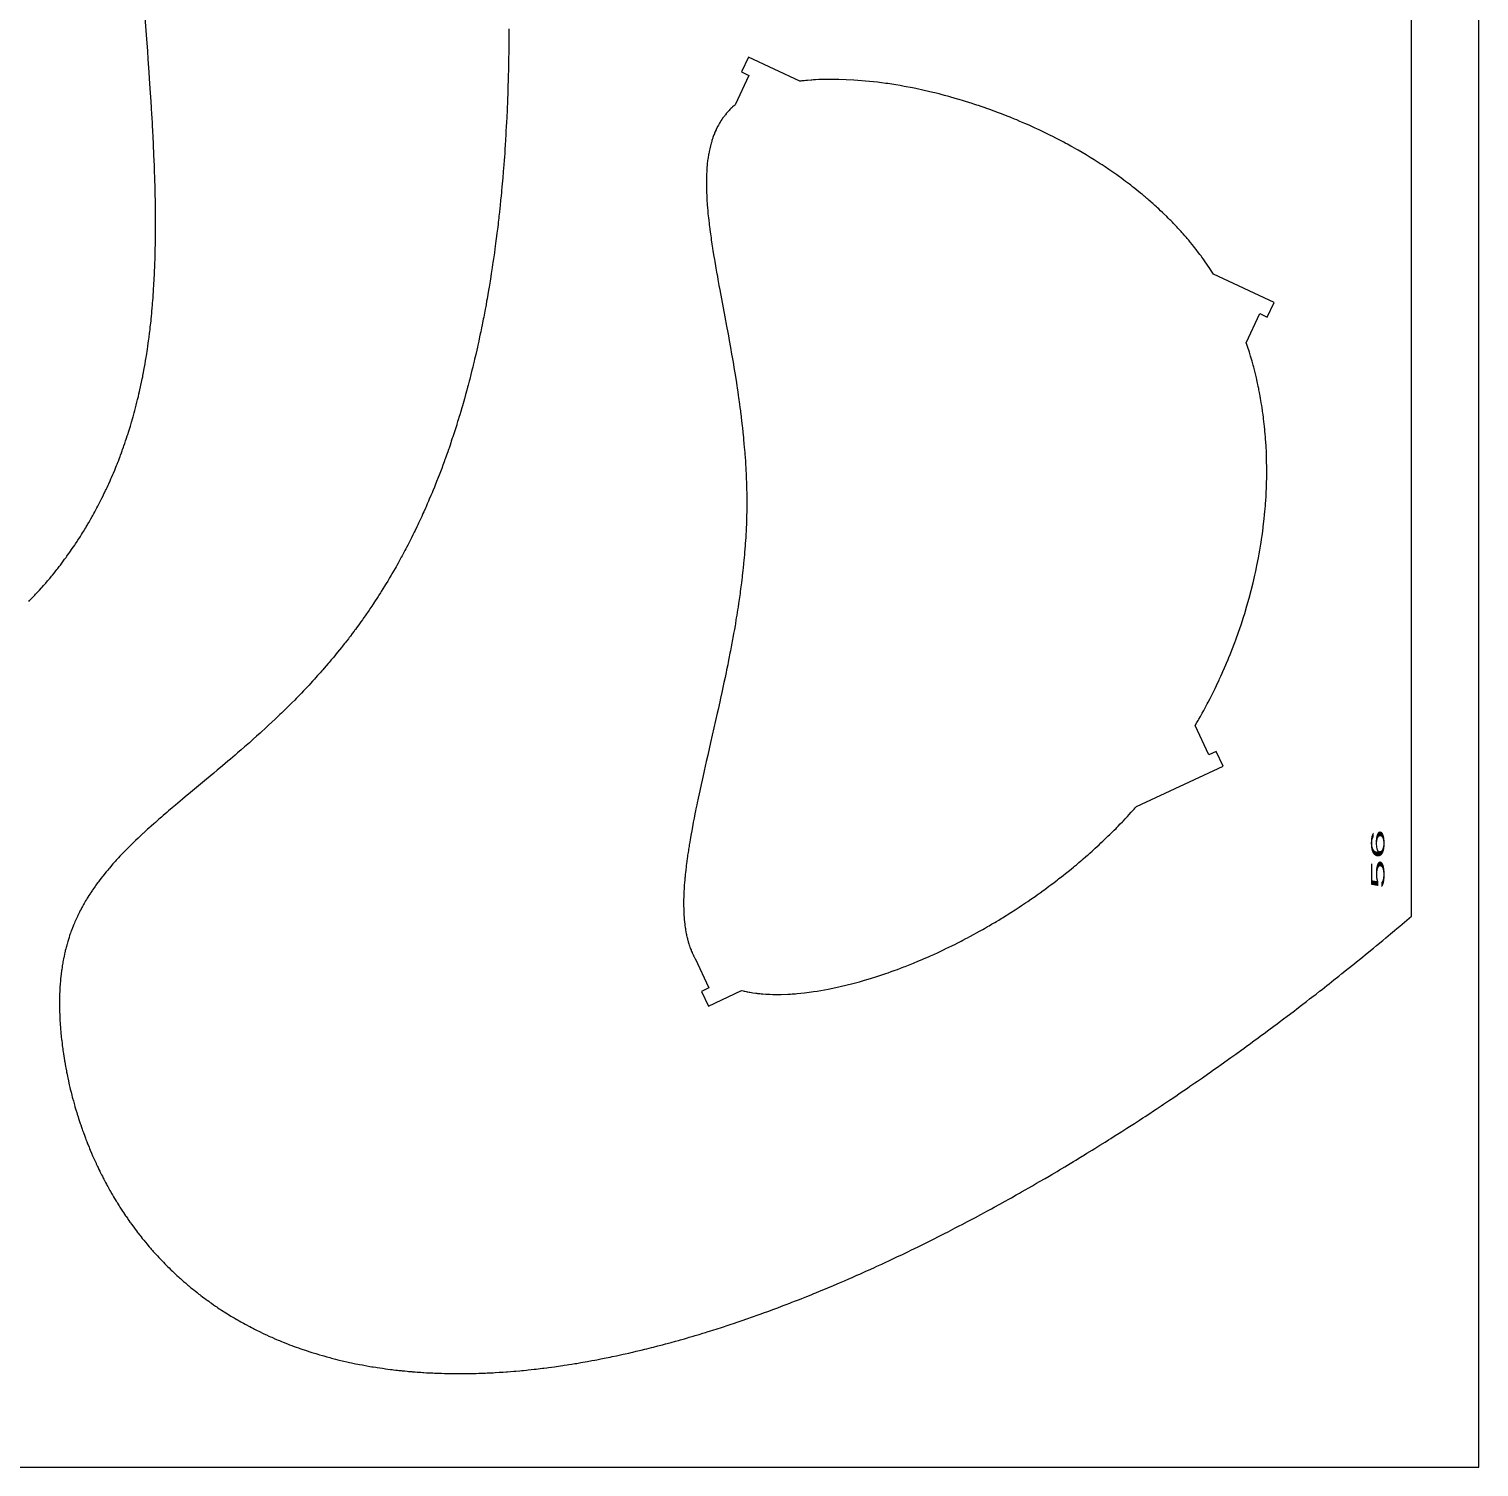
# Model space of a CAD drawing. Header units: metres. Extents: x 656 to 781, y 0 to 250.
# Drawn here: x 727.2 to 780.9, y -0.5 to 52.9 of the extents above; entities that cross this region are included whole.
import ezdxf

# ---------------------------------------------------------------- set-up
doc = ezdxf.new("R2010")
doc.units = ezdxf.units.M
doc.header["$MEASUREMENT"] = 0
doc.layers.add('1', color=7, linetype='Continuous', lineweight=0)
doc.styles.add('Style-ENGINEERING', font='ENGINEERING.shx')

msp = doc.modelspace()

# ---------------------------------------------------------------- linework, layer by layer
at = {"flags": 128}
for points in [[(780.949913, -0.455962), (780.949913, 249.544038), (655.949913, 249.544038), (655.949913, -0.455962), (780.949913, -0.455962)], [(744.969076, 52.881096), (744.968321, 52.656161), (744.966923, 52.431293), (744.96598, 52.318884), (744.963602, 52.094117), (744.962164, 51.98176), (744.959694, 51.813256), (744.956274, 51.613598), (744.954361, 51.513791), (744.951238, 51.364105), (744.945972, 51.139638), (744.940001, 50.915243), (744.936748, 50.803073), (744.929701, 50.57879), (744.925904, 50.466677), (744.919864, 50.298542), (744.912163, 50.099328), (744.90809, 49.999744), (744.9017, 49.850397), (744.891474, 49.626443), (744.88047, 49.40257), (744.874672, 49.290664), (744.862477, 49.066914), (744.856078, 48.95507), (744.846096, 48.787344), (744.846096, 48.787344), (744.832066, 48.563784), (744.824739, 48.452036), (744.813357, 48.284455), (744.801501, 48.116923), (744.795394, 48.033176), (744.780437, 47.834713), (744.772704, 47.735508), (744.760784, 47.586734), (744.742175, 47.363648), (744.722683, 47.140654), (744.712603, 47.029191), (744.698813, 46.88061), (744.691768, 46.806336), (744.681011, 46.694943), (744.664447, 46.527899), (744.644145, 46.32999), (744.633719, 46.231064), (744.617733, 46.082711), (744.601327, 45.934401), (744.592966, 45.860262), (744.575924, 45.712019), (744.567243, 45.637913), (744.55402, 45.526776), (744.53601, 45.378633), (744.526841, 45.304578), (744.512883, 45.193517), (744.491481, 45.026974), (744.465386, 44.829665), (744.452039, 44.731041), (744.431641, 44.583145), (744.410786, 44.435296), (744.400185, 44.36139), (744.378636, 44.213613), (744.367686, 44.139742), (744.351042, 44.02896), (744.328434, 43.881292), (744.316952, 43.807477), (744.299504, 43.696778), (744.272822, 43.530781), (744.248587, 43.383282), (744.236286, 43.309552), (744.217602, 43.19898), (744.18905, 43.033178), (744.159861, 42.867441), (744.145026, 42.784597), (744.121252, 42.653718), (744.109212, 42.588295), (744.09096, 42.490179), (744.063147, 42.343051), (744.034806, 42.195977), (744.020436, 42.122461), (743.991293, 41.975471), (743.976519, 41.901996), (743.954102, 41.791812), (743.923733, 41.644948), (743.908341, 41.571538), (743.884992, 41.461449), (743.849376, 41.296378), (743.817115, 41.149711), (743.80077, 41.076399), (743.775982, 40.96646), (743.738186, 40.801614), (743.699645, 40.636846), (743.680093, 40.554491), (743.644863, 40.408131), (743.627022, 40.334974), (743.599974, 40.225269), (743.558751, 40.060778), (743.516741, 39.896369), (743.495437, 39.814196), (743.457067, 39.668161), (743.437642, 39.595168), (743.408201, 39.485711), (743.363351, 39.321596), (743.317666, 39.157568), (743.294506, 39.075587), (743.246229, 38.907139), (743.221749, 38.822951), (743.184598, 38.696713), (743.146924, 38.570529), (743.127889, 38.507457), (743.089419, 38.381356), (743.069984, 38.318326), (743.040577, 38.223806), (743.033378, 38.200821), (742.986216, 38.05169), (742.962376, 37.977253), (742.926292, 37.865757), (742.889817, 37.754455), (742.871432, 37.698877), (742.834365, 37.587867), (742.815683, 37.532437), (742.787472, 37.449383), (742.749507, 37.338818), (742.730374, 37.28361), (742.701485, 37.200893), (742.657722, 37.077028), (742.618388, 36.967141), (742.598567, 36.912274), (742.568643, 36.830069), (742.523319, 36.706977), (742.477469, 36.584147), (742.454344, 36.52283), (742.406522, 36.397334), (742.3824, 36.33469), (742.345952, 36.240856), (742.290679, 36.100401), (742.234681, 35.960306), (742.206408, 35.890394), (742.149311, 35.750843), (742.120485, 35.681204), (742.076898, 35.57692), (742.018127, 35.438197), (741.988459, 35.368975), (741.943603, 35.265319), (741.898319, 35.161874), (741.875516, 35.110231), (741.814179, 34.972779), (741.783221, 34.904196), (741.736419, 34.801503), (741.689178, 34.699027), (741.665391, 34.647871), (741.617485, 34.545725), (741.593364, 34.494734), (741.556974, 34.418352), (741.491653, 34.282872), (741.458691, 34.215282), (741.408868, 34.114084), (741.358585, 34.013114), (741.333271, 33.962714), (741.282296, 33.862087), (741.256634, 33.81186), (741.217921, 33.736628), (741.171697, 33.647633), (741.148446, 33.603205), (741.113393, 33.536649), (741.060419, 33.437011), (741.006969, 33.337609), (740.980064, 33.287997), (740.925894, 33.188952), (740.898628, 33.139518), (740.857503, 33.065481), (740.808408, 32.977907), (740.783716, 32.934192), (740.746497, 32.868709), (740.690261, 32.770686), (740.633533, 32.672907), (740.604984, 32.624109), (740.547514, 32.526697), (740.518592, 32.478084), (740.474976, 32.405279), (740.422919, 32.319172), (740.396742, 32.276192), (740.357291, 32.211814), (740.297694, 32.115455), (740.237591, 32.019347), (740.207349, 31.971387), (740.146485, 31.875655), (740.115861, 31.827884), (740.069687, 31.756346), (740.014588, 31.671745), (739.986886, 31.62952), (739.945144, 31.566277), (739.8821, 31.471624), (739.81854, 31.377228), (739.786566, 31.330126), (739.722228, 31.236114), (739.689864, 31.189205), (739.641074, 31.118962), (739.570082, 31.017757), (739.534355, 30.967268), (739.480477, 30.891678), (739.399011, 30.778613), (739.316764, 30.665933), (739.275347, 30.609737), (739.260966, 30.590309), (739.227333, 30.545042), (739.159762, 30.454797), (739.091781, 30.364937), (739.046234, 30.305244), (739.015769, 30.265543), (738.954599, 30.186367), (738.901913, 30.118741), (738.866659, 30.073779), (738.795841, 29.984148), (738.760276, 29.939478), (738.68884, 29.850429), (738.616993, 29.761766), (738.568869, 29.70287), (738.536686, 29.6637), (738.472079, 29.585587), (738.41732, 29.519913), (738.380688, 29.476248), (738.307125, 29.3892), (738.270194, 29.345816), (738.196036, 29.259328), (738.121484, 29.17321), (738.071566, 29.116003), (738.071566, 29.116003), (738.038191, 29.077955), (737.971212, 29.002075), (737.914462, 28.938274), (737.876509, 28.895852), (737.800318, 28.811277), (737.76208, 28.769123), (737.685324, 28.68508), (737.608196, 28.601387), (737.556572, 28.545785), (737.452837, 28.435039), (737.394203, 28.373011), (737.355001, 28.331764), (737.276331, 28.249523), (737.236864, 28.208526), (737.157667, 28.12678), (737.078124, 28.04536), (737.024905, 27.991258), (736.918018, 27.883479), (736.857633, 27.823099), (736.817273, 27.782942), (736.73631, 27.702859), (736.695707, 27.662931), (736.614263, 27.583299), (736.532505, 27.503963), (736.477829, 27.451234), (736.36807, 27.346157), (736.306097, 27.287271), (736.181658, 27.169963), (736.05658, 27.053257), (735.97285, 26.975777), (735.91688, 26.924265), (735.804589, 26.821571), (735.741225, 26.763994), (735.614076, 26.649237), (735.486387, 26.534987), (735.400974, 26.459091), (735.343908, 26.40861), (735.229491, 26.307918), (735.164974, 26.251437), (735.035645, 26.138822), (734.905943, 26.026644), (734.81928, 25.952087), (734.645523, 25.803476), (734.547551, 25.720157), (734.351161, 25.554042), (734.154256, 25.388529), (734.022754, 25.27846), (733.759336, 25.058805), (733.165905, 24.56545), (732.968321, 24.400734), (732.869648, 24.318236), (732.694498, 24.171258), (732.607082, 24.097583), (732.476198, 23.986789), (732.345645, 23.875608), (732.280507, 23.819855), (732.150543, 23.707983), (732.085731, 23.651849), (731.988743, 23.567376), (731.859898, 23.454195), (731.795694, 23.397347), (731.699683, 23.311731), (731.614657, 23.235257), (731.572262, 23.196882), (731.508824, 23.139137), (731.414031, 23.052091), (731.396308, 23.03571), (731.316033, 22.961074), (731.276051, 22.923621), (731.21628, 22.867263), (731.127098, 22.782312), (731.038514, 22.69684), (730.994455, 22.653899), (730.913155, 22.573865), (730.872722, 22.533659), (730.812354, 22.473103), (730.752333, 22.412245), (730.722457, 22.381698), (730.643238, 22.299847), (730.603883, 22.2587), (730.545176, 22.196694), (730.486873, 22.134336), (730.457877, 22.103021), (730.406591, 22.047121), (730.381077, 22.019059), (730.342969, 21.976822), (730.286184, 21.913139), (730.229864, 21.84905), (730.201882, 21.816849), (730.152438, 21.759341), (730.127863, 21.730459), (730.091188, 21.686972), (730.036606, 21.621365), (729.982554, 21.555296), (729.955731, 21.522084), (729.908388, 21.462742), (729.884884, 21.432924), (729.849841, 21.388013), (729.797763, 21.32022), (729.746286, 21.251902), (729.720778, 21.217543), (729.675816, 21.156122), (729.653523, 21.125247), (729.620325, 21.078725), (729.571077, 21.008462), (729.53862, 20.961293), (729.522505, 20.937608), (729.498478, 20.901956), (729.466714, 20.854181), (729.450951, 20.83019), (729.427456, 20.794073), (729.392556, 20.739598), (729.351798, 20.674671), (729.331693, 20.642093), (729.301877, 20.593083), (729.272477, 20.5439), (729.257933, 20.519243), (729.229162, 20.469797), (729.214935, 20.445007), (729.193793, 20.407741), (729.165978, 20.357896), (729.152232, 20.332906), (729.131815, 20.295337), (729.101649, 20.238792), (729.0753, 20.188336), (729.062291, 20.16304), (729.042983, 20.125009), (729.014488, 20.067768), (728.981444, 19.999624), (728.965219, 19.965428), (728.941253, 19.91398), (728.917733, 19.862345), (728.906141, 19.836458), (728.883293, 19.784543), (728.872037, 19.758516), (728.855364, 19.719387), (728.833526, 19.667051), (728.822776, 19.640813), (728.806863, 19.601367), (728.783469, 19.542), (728.768191, 19.50229), (728.758146, 19.475758), (728.738398, 19.422551), (728.728693, 19.395877), (728.709622, 19.342388), (728.691003, 19.288711), (728.678841, 19.252822), (728.65512, 19.180792), (728.63414, 19.114659), (728.620525, 19.070416), (728.611613, 19.040851), (728.594185, 18.981558), (728.581458, 18.936944), (728.573138, 18.907133), (728.556892, 18.847347), (728.548965, 18.817373), (728.533502, 18.75726), (728.518561, 18.69693), (728.50889, 18.656589), (728.50257, 18.629642), (728.490239, 18.575619), (728.487593, 18.563766), (728.470768, 18.486035), (728.460048, 18.434192), (728.45312, 18.39962), (728.439782, 18.330454), (728.430228, 18.278559), (728.424069, 18.243953), (728.412252, 18.174719), (728.406592, 18.14009), (728.395761, 18.070812), (728.385573, 18.001505), (728.379134, 17.955284), (728.374997, 17.924463), (728.367089, 17.862805), (728.361942, 17.820467), (728.352323, 17.735762), (728.343591, 17.651017), (728.338254, 17.594498), (728.334908, 17.55681), (728.328718, 17.48141), (728.325527, 17.438984), (728.319763, 17.354105), (728.314809, 17.26919), (728.311949, 17.21256), (728.310235, 17.174798), (728.307267, 17.099253), (728.305863, 17.056747), (728.303618, 16.97171), (728.302112, 16.88664), (728.301512, 16.829908), (728.301288, 16.792079), (728.301259, 16.716402), (728.301484, 16.673822), (728.302448, 16.588641), (728.304086, 16.503429), (728.305546, 16.446605), (728.30668, 16.408715), (728.30668, 16.408715), (728.309329, 16.332917), (728.311953, 16.268946), (728.313897, 16.226289), (728.318248, 16.140956), (728.320651, 16.098278), (728.325905, 16.012904), (728.331746, 15.927503), (728.33596, 15.870555), (728.338909, 15.832583), (728.34514, 15.756624), (728.348954, 15.712553), (728.357016, 15.624394), (728.358159, 15.612371), (728.364968, 15.542958), (728.369697, 15.496735), (728.379605, 15.40441), (728.384783, 15.358308), (728.395583, 15.266226), (728.406971, 15.174302), (728.414885, 15.113107), (728.420305, 15.072349), (728.431483, 14.990926), (728.437465, 14.948696), (728.449791, 14.864334), (728.462598, 14.780102), (728.471401, 14.724019), (728.489641, 14.612025), (728.496697, 14.570086), (728.511163, 14.486303), (728.526097, 14.402647), (728.536313, 14.346946), (728.557365, 14.235712), (728.565471, 14.194057), (728.582031, 14.11084), (728.599051, 14.027748), (728.610653, 13.972422), (728.634469, 13.861936), (728.652864, 13.779216), (728.665381, 13.724138), (728.691025, 13.614146), (728.70415, 13.559232), (728.73101, 13.44957), (728.758679, 13.340126), (728.777576, 13.267286), (728.790373, 13.218779), (728.816448, 13.121896), (728.843161, 13.025186), (728.856758, 12.976896), (728.877454, 12.904542), (728.909175, 12.796194), (728.94171, 12.688067), (728.958284, 12.634086), (728.992046, 12.52629), (729.009234, 12.472475), (729.0354, 12.391857), (729.071009, 12.284561), (729.089123, 12.230996), (729.116682, 12.150755), (729.144708, 12.07064), (729.158897, 12.03063), (729.187627, 11.950705), (729.202169, 11.910791), (729.224203, 11.850979), (729.264033, 11.744824), (729.284265, 11.691833), (729.315011, 11.612454), (729.346237, 11.533205), (729.362031, 11.493629), (729.398754, 11.402875), (729.417356, 11.357564), (729.44556, 11.289677), (729.488547, 11.188032), (729.532357, 11.086609), (729.554572, 11.035981), (729.599628, 10.934893), (729.622469, 10.884433), (729.657126, 10.808849), (729.667275, 10.786932), (729.710419, 10.694831), (729.732217, 10.648942), (729.765195, 10.580309), (729.798512, 10.511918), (729.815298, 10.477814), (729.849123, 10.409786), (729.866163, 10.375863), (729.891881, 10.325092), (729.926469, 10.257608), (729.94389, 10.223958), (729.970181, 10.173595), (730.009975, 10.098307), (730.045708, 10.031643), (730.063702, 9.998401), (730.090853, 9.948653), (730.131937, 9.874286), (730.173452, 9.800227), (730.194371, 9.763313), (730.244387, 9.67612), (730.269622, 9.632686), (730.307759, 9.567738), (730.346239, 9.503034), (730.365606, 9.470774), (730.404599, 9.406437), (730.424224, 9.37436), (730.453823, 9.32636), (730.493588, 9.262575), (730.513599, 9.230774), (730.543778, 9.183189), (730.58941, 9.11207), (730.644058, 9.028186), (730.671612, 8.986408), (730.713233, 8.923948), (730.755201, 8.861736), (730.776315, 8.830723), (730.818806, 8.768884), (730.840182, 8.738058), (730.872409, 8.691936), (730.915686, 8.630659), (730.937456, 8.600114), (730.970275, 8.554414), (731.019874, 8.48613), (731.079236, 8.405612), (731.109153, 8.365521), (731.154323, 8.305597), (731.199848, 8.245925), (731.222744, 8.216185), (731.268804, 8.156895), (731.291968, 8.127346), (731.326881, 8.083142), (731.373746, 8.024427), (731.397313, 7.995166), (731.432833, 7.951395), (731.486493, 7.886011), (731.550682, 7.808941), (731.583019, 7.770579), (731.631828, 7.713253), (731.681002, 7.656188), (731.705726, 7.627753), (731.75545, 7.571081), (731.78045, 7.542843), (731.818123, 7.50061), (731.868677, 7.44453), (731.894093, 7.416589), (731.932391, 7.374803), (731.99023, 7.312403), (732.062651, 7.235451), (732.099136, 7.19717), (732.154207, 7.139995), (732.209692, 7.083116), (732.23759, 7.054788), (732.293699, 6.998354), (732.321911, 6.97025), (732.364424, 6.928233), (732.421476, 6.872473), (732.450161, 6.844706), (732.493385, 6.803198), (732.558668, 6.741254), (732.567478, 6.732963), (732.597546, 6.704787), (732.657908, 6.648781), (732.718571, 6.593236), (732.75918, 6.55646), (732.786326, 6.532057), (732.840798, 6.48352), (732.90236, 6.429348), (732.943567, 6.393487), (732.971112, 6.369691), (733.026377, 6.322369), (733.067981, 6.287112), (733.095789, 6.263719), (733.151581, 6.217201), (733.179564, 6.194075), (733.235706, 6.14809), (733.292079, 6.10246), (733.32979, 6.072236), (733.405519, 6.012259), (733.472534, 5.959971), (733.517386, 5.925381), (733.547365, 5.902441), (733.607511, 5.856846), (733.652785, 5.822899), (733.683044, 5.800387), (733.74375, 5.755647), (733.774196, 5.733419), (733.835274, 5.689247), (733.896599, 5.645453), (733.937619, 5.616466), (734.019988, 5.558993), (734.089827, 5.51102), (734.136558, 5.479301), (734.167789, 5.458272), (734.230434, 5.416494), (734.277578, 5.385406), (734.309083, 5.364797), (734.372277, 5.323857), (734.403965, 5.303527), (734.467524, 5.263145), (734.531325, 5.223133), (734.573994, 5.196665), (734.573994, 5.196665), (734.659654, 5.14422), (734.732263, 5.100479), (734.780839, 5.071578), (734.813298, 5.052425), (734.878397, 5.014395), (734.927378, 4.986114), (734.960108, 4.967374), (735.025746, 4.930169), (735.058655, 4.911704), (735.124653, 4.875048), (735.190889, 4.838756), (735.235179, 4.814765), (735.324077, 4.767267), (735.357785, 4.749484), (735.425381, 4.714196), (735.493218, 4.679276), (735.538576, 4.6562), (735.629615, 4.61054), (735.698174, 4.576723), (735.744014, 4.554383), (735.836013, 4.51019), (735.882173, 4.488338), (735.974812, 4.445122), (736.067876, 4.402554), (736.130155, 4.374537), (736.171779, 4.356018), (736.255278, 4.319364), (736.266362, 4.314548), (736.356362, 4.275865), (736.416454, 4.250454), (736.456555, 4.23368), (736.536853, 4.200532), (736.59716, 4.176017), (736.637405, 4.159838), (736.717989, 4.127873), (736.758328, 4.112086), (736.839099, 4.080899), (736.919995, 4.050226), (736.973994, 4.030062), (737.010024, 4.016744), (737.082156, 3.990409), (737.162305, 3.961653), (737.215803, 3.942752), (737.322955, 3.905596), (737.376609, 3.887338), (737.484069, 3.851459), (737.591733, 3.816422), (737.663621, 3.793529), (737.711596, 3.778472), (737.807664, 3.748846), (737.888844, 3.724355), (737.943025, 3.708282), (738.051534, 3.676745), (738.105862, 3.661278), (738.214662, 3.630947), (738.323655, 3.601413), (738.396423, 3.582162), (738.444982, 3.569522), (738.542212, 3.544705), (738.624364, 3.524244), (738.679191, 3.510845), (738.788984, 3.484623), (738.84395, 3.471798), (738.954019, 3.44672), (739.064271, 3.422397), (739.137873, 3.406599), (739.186985, 3.396251), (739.285316, 3.375995), (739.368393, 3.359358), (739.423833, 3.348497), (739.534845, 3.327322), (739.590417, 3.317007), (739.701692, 3.296921), (739.81314, 3.277554), (739.887535, 3.265039), (739.937174, 3.256872), (740.036554, 3.240957), (740.085517, 3.233328), (740.183539, 3.218474), (740.281691, 3.204153), (740.347197, 3.194902), (740.390899, 3.188866), (740.478379, 3.177105), (740.576914, 3.164371), (740.642674, 3.156172), (740.686546, 3.150835), (740.774362, 3.140469), (740.840289, 3.132962), (740.884272, 3.128084), (740.97231, 3.118634), (741.016365, 3.11406), (741.104549, 3.105215), (741.19283, 3.09677), (741.251737, 3.091361), (741.36968, 3.081073), (741.393689, 3.079067), (741.497708, 3.070715), (741.567028, 3.065455), (741.613229, 3.062084), (741.705603, 3.055665), (741.774859, 3.051133), (741.821018, 3.048245), (741.913309, 3.042786), (741.959441, 3.040214), (742.051678, 3.035383), (742.143879, 3.030967), (742.205327, 3.028251), (742.328175, 3.023362), (742.413189, 3.020398), (742.469848, 3.018611), (742.583127, 3.015488), (742.639748, 3.014151), (742.752951, 3.011921), (742.866104, 3.010277), (742.941511, 3.009505), (742.99177, 3.009133), (743.09226, 3.008729), (743.177017, 3.008737), (743.233507, 3.008919), (743.346451, 3.009705), (743.402905, 3.010307), (743.515777, 3.011926), (743.628603, 3.014094), (743.703793, 3.015841), (743.753909, 3.017139), (743.854113, 3.020054), (743.938632, 3.02284), (743.994964, 3.024863), (744.107593, 3.029304), (744.163891, 3.031721), (744.276454, 3.036943), (744.388972, 3.042679), (744.463959, 3.046788), (744.613877, 3.055679), (744.698172, 3.061072), (744.754355, 3.064823), (744.866689, 3.072695), (744.922841, 3.076816), (745.035112, 3.085424), (745.147342, 3.094517), (745.222138, 3.100846), (745.371677, 3.11414), (745.455761, 3.121988), (745.511804, 3.127366), (745.623861, 3.138473), (745.679874, 3.144201), (745.791871, 3.156002), (745.903828, 3.168261), (745.978445, 3.176687), (746.127626, 3.194139), (746.21151, 3.204306), (746.267421, 3.211223), (746.379215, 3.225388), (746.435097, 3.232635), (746.546834, 3.247457), (746.658534, 3.262714), (746.73298, 3.273125), (746.881822, 3.294517), (746.965518, 3.306881), (747.021303, 3.315256), (747.132847, 3.332321), (747.188606, 3.34101), (747.300096, 3.3587), (747.411551, 3.376802), (747.485835, 3.389098), (747.634356, 3.414232), (747.717872, 3.428686), (747.884845, 3.45827), (748.051742, 3.488748), (748.162964, 3.509559), (748.237093, 3.52365), (748.385307, 3.552349), (748.499902, 3.575016), (748.576278, 3.590354), (748.728985, 3.621568), (748.805315, 3.637442), (748.95793, 3.669724), (749.110485, 3.702709), (749.212155, 3.725087), (749.27992, 3.740177), (749.415415, 3.770766), (749.508888, 3.792189), (749.571149, 3.806605), (749.695542, 3.835751), (749.757674, 3.850481), (749.881812, 3.880253), (750.005782, 3.910437), (750.088336, 3.930787), (750.253224, 3.972025), (750.335559, 3.992911), (750.500014, 4.035211), (750.664185, 4.078208), (750.773476, 4.107256), (750.846268, 4.12679), (750.991688, 4.166258), (751.155027, 4.211294), (751.26377, 4.241686), (751.336199, 4.26211), (751.336199, 4.26211), (751.480898, 4.303346), (751.589285, 4.334609), (751.661479, 4.35561), (751.805711, 4.39799), (751.877751, 4.419368), (752.021678, 4.462497), (752.165404, 4.506118), (752.261111, 4.53547), (752.324867, 4.555157), (752.452262, 4.594817), (752.5328, 4.620109), (752.693693, 4.671142), (752.854344, 4.722769), (752.961311, 4.757514), (753.032563, 4.780821), (753.174928, 4.82778), (753.334868, 4.88115), (753.441365, 4.917048), (753.512306, 4.941119), (753.654052, 4.989594), (753.760244, 5.026241), (753.830982, 5.050809), (753.972326, 5.100271), (754.042931, 5.125165), (754.184011, 5.175274), (754.324917, 5.22581), (754.418758, 5.259736), (754.606212, 5.328146), (754.764143, 5.386441), (754.869312, 5.425594), (754.939373, 5.451824), (755.079369, 5.504589), (755.184259, 5.544427), (755.254134, 5.571112), (755.393762, 5.624781), (755.463515, 5.651764), (755.6029, 5.706027), (755.742126, 5.760682), (755.834855, 5.797334), (756.020103, 5.871154), (756.176191, 5.933968), (756.28014, 5.976111), (756.349392, 6.004324), (756.48778, 6.061032), (756.591471, 6.103808), (756.798598, 6.189985), (757.005389, 6.276988), (757.143064, 6.335445), (757.234765, 6.374616), (757.417974, 6.453436), (757.572356, 6.520431), (757.675176, 6.565343), (757.880575, 6.655757), (757.983155, 6.701257), (758.188078, 6.79284), (758.392686, 6.885193), (758.528919, 6.947185), (758.619664, 6.9887), (758.800973, 7.072177), (758.953766, 7.143069), (759.055532, 7.190563), (759.258841, 7.286103), (759.360382, 7.334149), (759.563244, 7.430785), (759.76581, 7.528144), (759.900692, 7.593448), (759.990542, 7.637159), (760.17007, 7.725002), (760.32137, 7.799552), (760.422148, 7.84947), (760.623491, 7.949828), (760.724057, 8.000266), (760.924979, 8.101657), (761.125622, 8.203731), (761.25923, 8.272156), (761.348235, 8.31794), (761.526083, 8.409903), (761.675974, 8.487906), (761.775818, 8.540115), (761.975303, 8.645028), (762.074945, 8.69773), (762.274031, 8.803624), (762.472852, 8.910166), (762.605253, 8.981552), (762.693457, 9.029301), (762.869709, 9.125177), (762.971856, 9.181022), (763.175943, 9.293216), (763.379758, 9.406078), (763.515483, 9.481687), (763.605899, 9.532257), (763.786572, 9.633784), (763.906536, 9.701549), (763.986434, 9.746836), (764.146042, 9.837678), (764.225753, 9.883231), (764.384988, 9.9746), (764.543978, 10.066318), (764.649835, 10.127656), (764.861224, 10.250793), (765.007319, 10.336398), (765.104602, 10.393629), (765.298896, 10.508478), (765.395907, 10.566093), (765.589661, 10.681706), (765.783059, 10.797825), (765.911794, 10.875516), (765.997531, 10.927433), (766.168795, 11.031563), (766.313085, 11.119727), (766.40917, 11.178657), (766.60108, 11.296884), (766.696906, 11.356181), (766.888301, 11.475139), (767.079354, 11.59458), (767.206535, 11.674475), (767.291239, 11.727857), (767.460447, 11.834902), (767.60301, 11.925514), (767.697948, 11.986069), (767.887575, 12.107534), (767.982264, 12.168442), (768.171395, 12.290609), (768.360198, 12.413241), (768.485885, 12.495253), (768.569596, 12.550042), (768.736826, 12.659892), (768.877727, 12.752859), (768.971561, 12.81498), (769.158987, 12.939564), (769.252581, 13.002025), (769.439528, 13.127288), (769.626158, 13.253001), (769.750402, 13.337059), (769.833153, 13.393208), (769.99847, 13.50577), (770.137763, 13.601017), (770.230528, 13.664654), (770.415823, 13.792259), (770.508354, 13.856227), (770.693183, 13.984492), (770.877703, 14.113196), (771.000545, 14.199241), (771.082364, 14.256712), (771.24582, 14.371912), (771.383548, 14.469378), (771.475272, 14.53449), (771.65849, 14.665039), (771.749986, 14.730475), (771.932749, 14.861669), (772.11521, 14.993292), (772.236683, 15.081279), (772.31759, 15.140041), (772.479228, 15.257819), (772.615425, 15.357456), (772.706129, 15.424013), (772.887314, 15.557444), (772.977795, 15.624319), (773.158532, 15.758385), (773.338973, 15.892872), (773.459101, 15.982764), (773.539114, 16.042796), (773.698963, 16.163108), (773.833655, 16.264879), (773.923357, 16.332858), (774.10254, 16.469127), (774.192021, 16.537419), (774.370762, 16.674315), (774.549209, 16.811628), (774.66801, 16.903402), (774.747139, 16.964687), (774.905222, 17.087503), (775.038425, 17.191384), (775.127135, 17.260768), (775.304337, 17.399847), (775.392828, 17.469542), (775.56959, 17.609243), (775.746061, 17.749358), (775.863546, 17.842998), (776.098126, 18.030829), (776.306207, 18.198407), (776.410094, 18.282414), (776.565732, 18.408697), (776.798756, 18.598735), (777.031261, 18.789509), (777.147318, 18.885173), (777.379043, 19.077053), (777.49471, 19.173269), (777.667967, 19.31794), (777.821727, 19.446885), (777.89852, 19.511481), (778.013601, 19.608528), (778.185979, 19.754446), (778.358062, 19.90078), (778.443994, 19.974103), (778.448734, 87.899728)], [(727.160965, 31.651444), (727.194269, 31.685126), (727.260545, 31.752859), (727.302256, 31.795976), (727.329965, 31.824829), (727.385147, 31.882798), (727.412619, 31.911914), (727.467329, 31.970405), (727.521725, 32.029245), (727.557815, 32.068665), (727.629577, 32.147967), (727.655091, 32.176461), (727.705907, 32.233684), (727.75644, 32.291222), (727.789971, 32.329756), (727.856654, 32.407241), (727.906337, 32.465721), (727.939301, 32.504882), (728.004853, 32.583621), (728.03744, 32.623199), (728.102238, 32.702772), (728.166535, 32.782901), (728.20912, 32.836628), (728.237387, 32.872584), (728.293623, 32.944822), (728.334183, 32.997514), (728.361073, 33.032727), (728.414496, 33.103351), (728.441029, 33.138763), (728.493743, 33.209786), (728.545986, 33.281072), (728.580555, 33.328742), (728.603486, 33.360586), (728.649073, 33.424429), (728.683991, 33.473819), (728.707149, 33.506813), (728.753178, 33.572963), (728.776049, 33.606119), (728.821505, 33.67259), (728.866582, 33.739273), (728.896423, 33.783847), (728.955603, 33.873276), (728.988598, 33.923745), (729.010479, 33.957456), (729.05396, 34.025034), (729.075561, 34.058902), (729.118485, 34.126793), (729.16104, 34.194891), (729.189205, 34.240405), (729.245045, 34.331707), (729.27617, 34.383225), (729.296806, 34.417634), (729.337804, 34.486605), (729.358166, 34.521167), (729.39862, 34.590444), (729.438711, 34.659924), (729.465238, 34.706356), (729.517812, 34.79949), (729.537363, 34.834508), (729.576195, 34.904694), (729.614669, 34.97508), (729.640121, 35.022116), (729.690548, 35.116454), (729.727954, 35.18744), (729.752695, 35.234874), (729.801704, 35.330007), (729.825974, 35.377706), (729.874044, 35.473366), (729.92149, 35.569376), (729.952775, 35.633577), (729.973478, 35.676463), (730.014518, 35.762442), (730.033022, 35.801639), (730.069729, 35.880202), (730.106033, 35.958991), (730.130013, 36.011642), (730.177438, 36.117244), (730.21254, 36.196707), (730.235719, 36.249806), (730.281548, 36.356303), (730.304198, 36.4097), (730.34897, 36.516789), (730.393039, 36.624273), (730.422029, 36.696146), (730.441184, 36.744159), (730.47908, 36.840415), (730.47908, 36.840415), (730.485282, 36.856334), (730.524851, 36.959004), (730.550843, 37.027528), (730.568, 37.073246), (730.601905, 37.164764), (730.626979, 37.233474), (730.643527, 37.279315), (730.676221, 37.371077), (730.692367, 37.416999), (730.724264, 37.508922), (730.755633, 37.600952), (730.776255, 37.662363), (730.789875, 37.703331), (730.816807, 37.785327), (730.835371, 37.842632), (730.871907, 37.957361), (730.907659, 38.072248), (730.931061, 38.148927), (730.946471, 38.200085), (730.976835, 38.302493), (731.010271, 38.417848), (731.032139, 38.494837), (731.04653, 38.5462), (731.074867, 38.649017), (731.095731, 38.726209), (731.109455, 38.777707), (731.136464, 38.880792), (731.149749, 38.932379), (731.175883, 39.035641), (731.201438, 39.139019), (731.218155, 39.208003), (731.229158, 39.25402), (731.250826, 39.346124), (731.270978, 39.433634), (731.284189, 39.492019), (731.310077, 39.608898), (731.322755, 39.667391), (731.347579, 39.784484), (731.3717, 39.901719), (731.387392, 39.979954), (731.397682, 40.032145), (731.417848, 40.136612), (731.434439, 40.224841), (731.445286, 40.283703), (731.466472, 40.401531), (731.476813, 40.460495), (731.497, 40.578524), (731.516534, 40.696685), (731.529198, 40.775531), (731.537484, 40.828127), (731.553682, 40.933394), (731.562577, 40.992651), (731.579904, 41.111257), (731.596624, 41.229986), (731.607437, 41.309206), (731.614499, 41.362049), (731.628275, 41.467805), (731.643226, 41.586891), (731.652876, 41.666345), (731.65917, 41.719343), (731.671425, 41.825406), (731.680328, 41.905012), (731.686129, 41.958109), (731.697408, 42.064369), (731.702888, 42.117531), (731.713534, 42.223919), (731.723766, 42.33039), (731.73036, 42.401417), (731.74301, 42.543579), (731.750962, 42.637368), (731.756096, 42.699927), (731.765965, 42.825127), (731.770702, 42.887766), (731.779788, 43.013124), (731.788363, 43.138584), (731.793801, 43.222281), (731.804018, 43.389806), (731.805981, 43.42375), (731.813883, 43.567068), (731.818806, 43.662606), (731.821938, 43.726295), (731.827844, 43.853668), (731.831966, 43.949192), (731.83457, 44.012872), (731.839438, 44.140225), (731.841703, 44.203899), (731.845904, 44.331241), (731.849673, 44.458575), (731.85195, 44.543461), (731.855951, 44.713222), (731.859424, 44.894138), (731.861299, 45.014741), (731.862356, 45.095139), (731.86402, 45.255929), (731.864882, 45.376514), (731.865276, 45.456901), (731.86564, 45.617667), (731.865614, 45.698047), (731.865156, 45.858799), (731.864169, 46.019542), (731.863226, 46.126699), (731.860672, 46.341001), (731.858857, 46.461539), (731.857499, 46.541895), (731.854437, 46.702601), (731.852736, 46.782952), (731.849004, 46.943646), (731.844842, 47.104333), (731.841836, 47.211454), (731.835286, 47.425686), (731.831297, 47.546186), (731.822685, 47.787174), (731.813267, 48.028149), (731.80656, 48.188792), (731.801906, 48.295883), (731.792178, 48.510059), (731.786468, 48.630529), (731.77456, 48.87146), (731.762032, 49.11238), (731.753356, 49.272988), (731.747435, 49.380057), (731.73528, 49.594191), (731.728268, 49.714638), (731.713887, 49.955525), (731.699063, 50.196405), (731.688952, 50.356988), (731.668232, 50.678144), (731.644218, 51.039431), (731.627851, 51.280282), (731.59442, 51.761971), (731.573154, 52.06302), (731.530079, 52.665107), (731.47232, 53.467883)], [(751.878885, 18.398572), (752.386027, 17.311002), (752.114134, 17.184217), (752.367705, 16.640432), (753.599233, 17.214703), (753.655178, 17.201549), (753.692829, 17.193137), (753.718085, 17.187687), (753.768969, 17.177168), (753.807456, 17.16961), (753.833266, 17.164729), (753.885252, 17.155345), (753.911426, 17.150841), (753.964134, 17.142212), (754.017319, 17.134084), (754.125099, 17.119329), (754.165997, 17.11431), (754.193406, 17.11112), (754.248566, 17.105113), (754.276317, 17.102296), (754.332157, 17.097034), (754.388445, 17.092267), (754.502344, 17.084214), (754.531092, 17.082508), (754.588912, 17.079466), (754.64716, 17.076915), (754.764923, 17.07328), (754.82443, 17.072195), (754.944673, 17.071484), (755.066526, 17.072712), (755.314927, 17.080955), (755.346407, 17.082526), (755.409647, 17.086026), (755.473257, 17.090003), (755.601573, 17.099387), (755.66627, 17.104791), (755.79672, 17.117019), (755.928549, 17.131134), (756.19621, 17.164992), (756.263934, 17.174623), (756.400323, 17.19528), (756.537938, 17.217788), (756.81671, 17.268327), (757.099975, 17.326178), (757.678895, 17.463568), (757.974003, 17.542982), (758.122849, 17.585341), (758.422955, 17.675325), (758.574147, 17.722934), (758.726052, 17.772277), (758.802262, 17.797597), (758.955173, 17.849527), (759.031867, 17.876136), (759.147192, 17.916851), (759.301469, 17.972629), (759.378816, 18.001154), (759.495086, 18.044737), (759.611642, 18.089268), (759.670023, 18.111889), (759.982459, 18.236509), (760.139297, 18.301318), (760.296503, 18.367782), (760.375233, 18.401633), (760.532926, 18.470565), (760.611881, 18.505645), (760.730436, 18.55903), (760.888716, 18.631632), (760.967935, 18.66854), (761.086851, 18.724659), (761.205858, 18.781683), (761.265391, 18.810533), (761.424227, 18.888565), (761.503681, 18.928178), (761.622895, 18.988343), (761.742136, 19.049397), (761.801762, 19.080257), (761.921015, 19.14264), (761.980639, 19.174162), (762.070067, 19.221858), (762.229008, 19.307868), (762.308449, 19.351456), (762.427563, 19.417564), (762.546607, 19.484539), (762.606097, 19.518351), (762.725008, 19.586621), (762.784424, 19.621079), (762.873494, 19.673167), (762.992144, 19.743367), (763.051418, 19.778786), (763.140259, 19.832314), (763.229012, 19.886319), (763.273354, 19.9135), (763.587923, 20.110199), (763.744661, 20.21078), (763.900987, 20.312839), (763.978986, 20.36442), (764.134632, 20.46868), (764.212272, 20.521357), (764.328489, 20.601054), (764.482971, 20.708584), (764.56, 20.762889), (764.675265, 20.84502), (764.790183, 20.927955), (764.847508, 20.969724), (764.99992, 21.082083), (765.07587, 21.138794), (765.189463, 21.22452), (765.302645, 21.311036), (765.359077, 21.354589), (765.471615, 21.442283), (765.527717, 21.486424), (765.611657, 21.553), (765.760234, 21.672437), (765.834201, 21.732672), (765.907949, 21.793249), (765.944739, 21.823666), (766.01815, 21.884755), (766.054769, 21.915427), (766.109588, 21.961594), (766.182475, 22.023448), (766.218828, 22.054501), (766.273245, 22.101239), (766.354611, 22.171702), (766.426671, 22.234692), (766.462606, 22.266313), (766.516388, 22.3139), (766.596786, 22.385633), (766.67685, 22.457786), (766.716754, 22.494021), (766.857936, 22.623699), (766.928109, 22.689032), (766.997997, 22.754693), (767.032833, 22.787646), (767.102287, 22.853796), (767.136903, 22.886994), (767.188688, 22.936942), (767.257472, 23.003823), (767.29175, 23.037385), (767.343022, 23.087879), (767.419604, 23.16396), (767.487342, 23.231928), (767.521092, 23.266032), (767.571566, 23.317338), (767.646933, 23.394633), (767.721885, 23.472329), (767.759202, 23.511328), (767.825281, 23.580905), (767.858193, 23.615812), (767.907399, 23.66832), (767.980844, 23.747412), (768.053845, 23.8269), (768.090177, 23.866792), (768.1625, 23.946871), (768.19849, 23.987057), (768.252257, 24.04752), (771.458643, 25.542683), (771.205072, 26.086467), (770.93318, 25.959682), (770.426038, 27.047251), (770.489967, 27.15694), (770.532178, 27.230273), (770.560137, 27.279252), (770.615618, 27.377425), (770.656846, 27.451241), (770.684149, 27.500539), (770.738316, 27.599342), (770.76518, 27.648847), (770.818467, 27.748059), (770.871166, 27.847537), (770.905972, 27.914001), (770.974797, 28.047274), (771.013049, 28.122438), (771.038365, 28.172626), (771.088552, 28.273186), (771.113424, 28.323558), (771.16272, 28.424481), (771.21142, 28.52564), (771.243555, 28.593208), (771.307027, 28.728648), (771.330555, 28.779541), (771.37716, 28.881491), (771.423164, 28.983658), (771.453499, 29.051887), (771.513364, 29.188621), (771.557557, 29.291409), (771.586682, 29.360044), (771.644124, 29.497574), (771.672439, 29.566466), (771.728257, 29.704497), (771.78299, 29.842848), (771.889186, 30.12047), (771.927883, 30.22488), (771.953338, 30.294575), (772.003424, 30.43417), (772.028055, 30.504068), (772.07649, 30.644056), (772.12382, 30.784294), (772.215154, 31.065473), (772.259153, 31.206394), (772.259153, 31.206394), (772.3438, 31.488845), (772.423961, 31.772038), (772.570732, 32.340309), (772.637298, 32.625217), (772.668866, 32.767828), (772.699287, 32.910529), (772.714067, 32.981909), (772.770304, 33.267604), (772.796688, 33.410537), (772.821913, 33.553511), (772.83409, 33.625011), (772.85757, 33.76803), (772.868873, 33.839545), (772.88528, 33.946823), (772.906131, 34.089862), (772.916117, 34.16138), (772.930545, 34.268649), (772.944312, 34.375906), (772.950947, 34.429529), (772.983527, 34.715424), (772.99804, 34.858296), (773.011365, 35.001102), (773.017582, 35.072478), (773.02912, 35.215167), (773.03444, 35.286478), (773.041861, 35.393399), (773.050706, 35.535867), (773.054678, 35.607059), (773.060072, 35.71379), (773.064788, 35.820448), (773.066892, 35.873749), (773.07167, 36.015786), (773.073605, 36.086748), (773.07594, 36.193118), (773.077591, 36.299396), (773.07816, 36.352499), (773.078785, 36.45863), (773.07884, 36.511656), (773.0786, 36.591147), (773.074613, 36.873269), (773.070779, 37.014012), (773.065714, 37.15453), (773.062718, 37.2247), (773.055802, 37.364859), (773.051879, 37.434844), (773.045415, 37.539701), (773.035709, 37.679277), (773.030389, 37.748962), (773.021826, 37.853358), (773.012561, 37.95759), (773.007665, 38.009644), (772.993749, 38.148245), (772.98632, 38.217429), (772.97459, 38.321057), (772.962152, 38.424501), (772.955667, 38.476153), (772.942166, 38.579315), (772.935149, 38.630823), (772.924291, 38.707993), (772.903998, 38.844906), (772.893377, 38.913226), (772.876849, 39.015532), (772.859607, 39.117624), (772.850717, 39.168589), (772.832399, 39.270354), (772.822971, 39.321152), (772.808492, 39.397243), (772.788557, 39.498497), (772.778319, 39.549036), (772.762624, 39.624733), (772.746522, 39.700296), (772.738319, 39.738026), (772.708328, 39.871897), (772.692848, 39.938666), (772.669025, 40.038607), (772.644474, 40.13829), (772.631925, 40.188033), (772.606281, 40.28732), (772.593185, 40.336863), (772.573199, 40.411049), (772.54591, 40.509723), (772.531991, 40.558956), (772.510768, 40.632672), (772.489133, 40.706228), (772.47816, 40.742945), (772.448393, 40.840658), (772.433233, 40.889404), (772.410148, 40.962383), (772.386647, 41.035194), (772.374741, 41.071536), (772.350616, 41.144089), (772.338397, 41.180301), (772.319874, 41.234537), (772.827016, 42.322107), (773.098909, 42.195321), (773.35248, 42.739106), (771.098629, 43.790094), (771.051529, 43.863864), (771.027763, 43.900626), (770.991844, 43.955616), (770.937357, 44.03775), (770.882139, 44.11946), (770.854256, 44.160155), (770.797939, 44.241223), (770.769506, 44.281595), (770.726512, 44.341948), (770.668544, 44.422035), (770.639284, 44.461912), (770.595048, 44.52152), (770.550398, 44.580875), (770.527917, 44.610458), (770.484912, 44.666498), (770.456035, 44.70373), (770.397788, 44.777887), (770.36842, 44.814812), (770.309198, 44.888355), (770.249334, 44.961487), (770.209071, 45.010014), (770.182074, 45.042264), (770.127707, 45.106519), (770.09691, 45.142519), (770.034852, 45.214211), (769.972182, 45.28549), (769.930065, 45.33278), (769.901839, 45.364205), (769.845033, 45.426808), (769.780567, 45.496846), (769.737264, 45.543308), (769.708252, 45.574179), (769.649886, 45.635677), (769.605815, 45.681584), (769.576293, 45.712086), (769.516917, 45.772844), (769.487063, 45.803099), (769.427026, 45.863362), (769.366555, 45.923295), (769.244327, 46.04217), (769.209646, 46.075365), (769.139889, 46.141441), (769.069608, 46.207097), (769.022468, 46.250634), (768.990915, 46.279555), (768.927509, 46.337147), (768.855702, 46.40154), (768.807555, 46.444235), (768.775336, 46.472594), (768.710609, 46.529061), (768.661813, 46.571192), (768.629164, 46.599174), (768.563587, 46.654889), (768.530658, 46.68262), (768.464526, 46.737832), (768.398031, 46.792709), (768.263968, 46.901453), (768.18794, 46.96203), (768.137013, 47.002178), (768.102955, 47.028837), (768.034585, 47.081903), (767.983089, 47.121481), (767.948655, 47.147761), (767.879541, 47.200066), (767.844862, 47.226092), (767.775265, 47.277889), (767.705352, 47.329346), (767.564595, 47.431242), (767.511498, 47.469102), (767.476006, 47.494236), (767.404801, 47.544247), (767.369088, 47.569125), (767.297447, 47.618624), (767.225521, 47.667782), (767.080834, 47.76507), (767.044492, 47.789178), (766.971606, 47.837137), (766.898457, 47.884751), (766.751385, 47.978949), (766.677473, 48.025532), (766.528917, 48.117661), (766.379419, 48.208407), (766.077744, 48.38574), (766.035047, 48.410232), (765.94946, 48.458885), (765.863621, 48.507096), (765.806257, 48.538992), (765.69121, 48.602194), (765.604651, 48.649079), (765.54682, 48.68009), (765.430862, 48.741519), (765.372741, 48.771938), (765.256222, 48.832182), (765.139348, 48.891635), (765.061242, 48.93083), (764.904597, 49.008161), (764.816242, 49.051038), (764.757245, 49.079374), (764.639038, 49.135449), (764.579832, 49.163186), (764.461222, 49.218063), (764.461222, 49.218063), (764.342364, 49.27214), (764.262995, 49.307746), (764.103965, 49.377888), (764.044235, 49.403823), (763.924631, 49.455089), (763.804849, 49.50555), (763.724904, 49.538743), (763.564816, 49.60405), (763.444595, 49.652087), (763.364384, 49.683661), (763.203827, 49.745727), (763.12349, 49.776218), (762.962726, 49.836114), (762.801869, 49.894561), (762.48003, 50.007092), (762.389515, 50.037691), (762.329178, 50.057833), (762.20853, 50.097502), (762.148223, 50.117028), (762.027651, 50.15546), (761.90715, 50.193068), (761.826862, 50.217681), (761.666422, 50.265803), (761.606309, 50.283469), (761.486178, 50.318178), (761.36619, 50.352057), (761.286283, 50.37418), (761.126699, 50.417316), (761.00723, 50.448695), (760.927696, 50.46915), (760.768919, 50.508943), (760.689686, 50.528281), (760.531553, 50.565838), (760.373896, 50.6019), (760.060157, 50.669528), (759.943096, 50.693339), (759.865246, 50.708742), (759.710027, 50.738419), (759.632667, 50.75269), (759.47847, 50.7801), (759.325, 50.805995), (759.020394, 50.853229), (758.944756, 50.864086), (758.794128, 50.884656), (758.644396, 50.903698), (758.347769, 50.937186), (757.76691, 50.985697), (757.483276, 51.000672), (757.20457, 51.009429), (757.067159, 51.011468), (756.796407, 51.010853), (756.663141, 51.008193), (756.531331, 51.003961), (756.465983, 51.001254), (756.336428, 50.994658), (756.272229, 50.990768), (756.208422, 50.986482), (756.176667, 50.984191), (756.050651, 50.974036), (755.988253, 50.968364), (755.926268, 50.962296), (755.895432, 50.959112), (755.834076, 50.952447), (755.803557, 50.948965), (755.757979, 50.943556), (753.854967, 51.830945), (753.601396, 51.287161), (753.873288, 51.160375), (753.366146, 50.072806), (753.333011, 50.044965), (753.311258, 50.02618), (753.296905, 50.013558), (753.268555, 49.988074), (753.247603, 49.968754), (753.233782, 49.955775), (753.206492, 49.92958), (753.193022, 49.916365), (753.16643, 49.889699), (753.140301, 49.86272), (753.123137, 49.84456), (753.089418, 49.807827), (753.070806, 49.786922), (753.058539, 49.772889), (753.034343, 49.744591), (753.022413, 49.730326), (752.998888, 49.701567), (752.975806, 49.672502), (752.960662, 49.652955), (752.930961, 49.613456), (752.920022, 49.598505), (752.89847, 49.568376), (752.877349, 49.537944), (752.863507, 49.51749), (752.836389, 49.476181), (752.816545, 49.444851), (752.803548, 49.423798), (752.778112, 49.381298), (752.76567, 49.35985), (752.741336, 49.316562), (752.717729, 49.272751), (752.672667, 49.183573), (752.660505, 49.15812), (752.652521, 49.14106), (752.636848, 49.106726), (752.629158, 49.08945), (752.614071, 49.054685), (752.599371, 49.019633), (752.589784, 48.996107), (752.571121, 48.948675), (752.564296, 48.930759), (752.550929, 48.894714), (752.537937, 48.858387), (752.529482, 48.834014), (752.513065, 48.784894), (752.50118, 48.747729), (752.493459, 48.722798), (752.478498, 48.672567), (752.471257, 48.647268), (752.457248, 48.596304), (752.443865, 48.544853), (752.418954, 48.440502), (752.406011, 48.380961), (752.397805, 48.340932), (752.39252, 48.314097), (752.382392, 48.260074), (752.375181, 48.219246), (752.370554, 48.191881), (752.361732, 48.136801), (752.357536, 48.109085), (752.349566, 48.053307), (752.342156, 47.997066), (752.328989, 47.883207), (752.324612, 47.840039), (752.321861, 47.811119), (752.316756, 47.752939), (752.314402, 47.723681), (752.310083, 47.664828), (752.306279, 47.605528), (752.300192, 47.4856), (752.298982, 47.455342), (752.29693, 47.394499), (752.295364, 47.33322), (752.293663, 47.209365), (752.293514, 47.146794), (752.294588, 47.020375), (752.297447, 46.892269), (752.308307, 46.631077), (752.312552, 46.556436), (752.315663, 46.506391), (752.322548, 46.405622), (752.326316, 46.3549), (752.334489, 46.252786), (752.343495, 46.149785), (752.349949, 46.08063), (752.354448, 46.034311), (752.36391, 45.941157), (752.369499, 45.888459), (752.381239, 45.782419), (752.39371, 45.675529), (752.40242, 45.6038), (752.408398, 45.555774), (752.420758, 45.459229), (752.43529, 45.349835), (752.445337, 45.276451), (752.46626, 45.128601), (752.477123, 45.054139), (752.499621, 44.904156), (752.523102, 44.752774), (752.539277, 44.651086), (752.572806, 44.445892), (752.59232, 44.32942), (752.605576, 44.251356), (752.632651, 44.094243), (752.646457, 44.015199), (752.674573, 43.856144), (752.703317, 43.69582), (752.722803, 43.58824), (752.762479, 43.371435), (752.792792, 43.207413), (752.854615, 42.875803), (752.981583, 42.198853), (753.045883, 41.853816), (753.088766, 41.621464), (753.110165, 41.504606), (753.142168, 41.328484), (753.18985, 41.062457), (753.231784, 40.824177), (753.25255, 40.704412), (753.283406, 40.524), (753.313862, 40.342687), (753.328923, 40.251698), (753.358681, 40.069069), (753.373363, 39.977433), (753.395123, 39.839584), (753.42361, 39.65506), (753.437613, 39.562492), (753.458298, 39.423266), (753.478581, 39.283597), (753.478581, 39.283597), (753.488564, 39.213599), (753.523157, 38.963851), (753.539898, 38.83848), (753.556247, 38.712785), (753.56427, 38.649818), (753.580003, 38.523649), (753.587708, 38.460447), (753.599061, 38.365502), (753.613803, 38.238643), (753.621, 38.175102), (753.631574, 38.079653), (753.64692, 37.936174), (753.660027, 37.808335), (753.666388, 37.744311), (753.675681, 37.648146), (753.689052, 37.503614), (753.701719, 37.358746), (753.707782, 37.286189), (753.718105, 37.157), (753.723043, 37.092312), (753.730166, 36.995164), (753.740198, 36.849186), (753.749426, 36.702909), (753.753732, 36.629661), (753.761714, 36.48295), (753.765385, 36.40949), (753.770482, 36.29917), (753.775876, 36.168225), (753.778306, 36.102675), (753.78161, 36.004254), (753.784501, 35.90572), (753.785789, 35.856411), (753.788047, 35.757713), (753.789015, 35.708324), (753.790263, 35.634191), (753.791544, 35.535256), (753.792017, 35.48575), (753.792517, 35.411445), (753.792789, 35.299884), (753.79254, 35.200617), (753.792241, 35.150948), (753.791572, 35.076402), (753.790066, 34.964487), (753.787948, 34.852462), (753.786657, 34.796409), (753.784528, 34.715782), (753.782931, 34.662001), (753.779315, 34.554371), (753.777298, 34.500523), (753.77285, 34.392766), (753.767858, 34.284928), (753.764231, 34.212995), (753.761682, 34.165022), (753.756273, 34.069034), (753.753049, 34.015019), (753.746216, 33.906941), (753.738874, 33.798805), (753.733701, 33.726685), (753.722699, 33.582378), (753.713881, 33.474097), (753.707738, 33.401887), (753.694826, 33.257422), (753.688063, 33.185169), (753.673932, 33.040629), (753.659012, 32.896054), (753.648637, 32.799657), (753.626883, 32.606843), (753.620528, 32.552612), (753.607514, 32.444153), (753.5941, 32.3357), (753.584939, 32.263403), (753.566106, 32.118831), (753.551542, 32.010425), (753.541628, 31.938168), (753.521319, 31.793694), (753.510929, 31.72148), (753.489691, 31.577103), (753.467857, 31.432804), (753.452979, 31.336655), (753.422477, 31.144489), (753.404895, 31.036483), (753.39301, 30.964516), (753.368855, 30.820679), (753.356591, 30.748811), (753.331699, 30.605185), (753.30634, 30.461715), (753.289184, 30.366159), (753.254297, 30.175283), (753.241023, 30.10379), (753.214179, 29.96095), (753.186952, 29.818317), (753.168599, 29.723348), (753.131431, 29.533713), (753.103174, 29.391764), (753.084165, 29.297271), (753.045762, 29.108632), (753.02638, 29.014493), (752.987282, 28.826594), (752.947776, 28.639221), (752.867722, 28.266161), (752.82219, 28.057367), (752.791676, 27.918617), (752.730351, 27.642236), (752.699578, 27.504629), (752.637906, 27.230634), (752.576194, 26.958343), (752.453257, 26.419234), (752.345341, 25.946634), (752.292145, 25.712832), (752.213603, 25.365432), (752.162234, 25.136125), (752.136887, 25.022184), (752.099325, 24.852184), (752.050172, 24.627262), (752.026023, 24.515566), (751.990372, 24.349002), (751.955449, 24.183636), (751.938274, 24.101411), (751.908235, 23.956), (751.893461, 23.883667), (751.871617, 23.775641), (751.839594, 23.614681), (751.808502, 23.45504), (751.793318, 23.375722), (751.763706, 23.21811), (751.749288, 23.139822), (751.728163, 23.023046), (751.692146, 22.817425), (751.674905, 22.71558), (751.658192, 22.614389), (751.650038, 22.564042), (751.634144, 22.463849), (751.626407, 22.414004), (751.615068, 22.339556), (751.600458, 22.240891), (751.593375, 22.191818), (751.58303, 22.118535), (751.568158, 22.009351), (751.555601, 21.913054), (751.549561, 21.865175), (751.540803, 21.793696), (751.528359, 21.687246), (751.516761, 21.58173), (751.511286, 21.529326), (751.502095, 21.436751), (751.497763, 21.390747), (751.491599, 21.3221), (751.483117, 21.219941), (751.475568, 21.118767), (751.472149, 21.068553), (751.467965, 21.001991), (751.466035, 20.968877), (751.463344, 20.919418), (751.459774, 20.845708), (751.453581, 20.673303), (751.451708, 20.588338), (751.450669, 20.504208), (751.450467, 20.462458), (751.450704, 20.379596), (751.451147, 20.338484), (751.452221, 20.277221), (751.454428, 20.196293), (751.455867, 20.156156), (751.45845, 20.096362), (751.461547, 20.037064), (751.46329, 20.007602), (751.468579, 19.929652), (751.471576, 19.891014), (751.476517, 19.833481), (751.481998, 19.776459), (751.484943, 19.748141), (751.491243, 19.691893), (751.494601, 19.663963), (751.499898, 19.622314), (751.510096, 19.549), (751.515573, 19.512695), (751.524265, 19.458679), (751.533536, 19.405198), (751.538389, 19.378659), (751.548536, 19.325986), (751.553832, 19.299852), (751.562053, 19.260907), (751.57354, 19.209459), (751.57951, 19.183941), (751.588749, 19.145923), (751.598332, 19.108216), (751.603254, 19.08948), (751.621458, 19.023501), (751.630976, 18.990885), (751.645778, 18.942433), (751.661215, 18.894549), (751.669173, 18.870821), (751.685573, 18.823795), (751.694016, 18.800498), (751.706986, 18.765824), (751.724854, 18.720099), (751.734035, 18.697456), (751.748119, 18.663765), (751.748119, 18.663765), (751.76258, 18.630406), (751.769952, 18.61385), (751.790075, 18.57011), (751.800392, 18.548463), (751.816187, 18.516273), (751.832369, 18.484419), (751.840606, 18.468619), (751.857373, 18.437274), (751.865904, 18.421729), (751.878885, 18.398572)]]:
    msp.add_lwpolyline(points, dxfattribs=at)

# ---------------------------------------------------------------- texts
at = {"layer": '1', "style": 'Style-ENGINEERING', "width": 3}
msp.add_text('56', height=0.5, rotation=90, dxfattribs=at).set_placement((777.443994, 20.974103))

doc.saveas('drawing.dxf')
